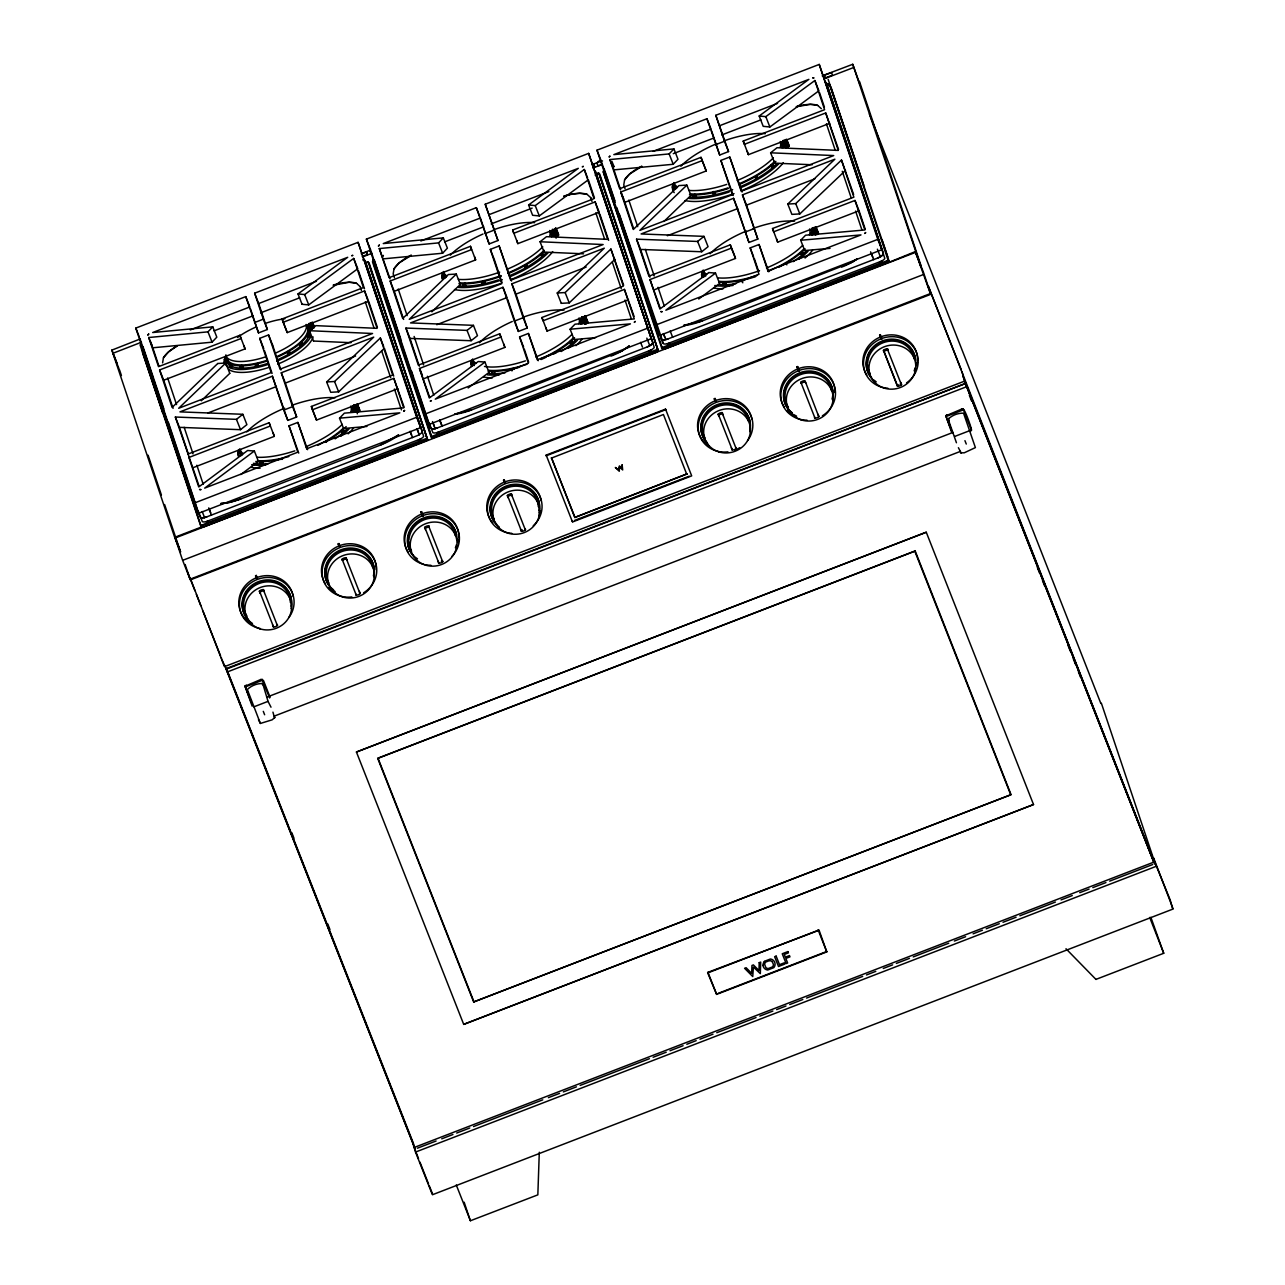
<?xml version="1.0" encoding="UTF-8"?>
<svg xmlns="http://www.w3.org/2000/svg" width="1285" height="1285" viewBox="0 0 1285 1285"><rect width="100%" height="100%" fill="white"/><g stroke="black" fill="none" stroke-linecap="round" stroke-linejoin="round"><path stroke-width="1.5" d="M377.421 327.418L368.634 301.204L287.262 332.59L283.182 322.294L282.074 318.969L363.414 287.599L353.712 258.397L304.673 294.538L298.008 293.944L302.055 304.24M512.667 229.999L593.991 198.645L584.289 169.443L587.647 178.053M743.26 141.029L824.585 109.691L814.867 80.473L818.898 90.801L769.908 126.958M539.298 1152.259L537.837 1194.857L470.438 1220.75L456.271 1184.995M201.263 527.637L140.033 344.782M221.598 658.498L221.277 657.631M232.296 365.534C232.2 370.16 226.385 363.157 231.589 363.735M232.537 366.305L231.573 363.671M240.889 367.895L241.243 368.699L242.993 367.092M238.689 455.051L238.946 455.854L241.066 455.067C241.869 450.842 235.476 452.625 238.914 455.806M240.407 453.203L237.95 453.236M243.331 367.863C243.893 363.848 237.789 365.406 241.13 368.65M257.353 364.185C251.25 362.434 261.176 367.96 257.129 363.43M260.582 463.757L262.959 463.724L262.782 462.905M262.349 461.925L262.028 461.042L263.023 463.676M263.104 681.403L262.381 679.508L260.743 679.524L245.001 686.222L252.181 706.22M271.007 707.2L268.019 701.369L262.734 683.588C257.321 683.218 251.153 685.692 247.33 689.531L260.389 723.439L272.115 719.841L275.054 717.287M282.491 459.307L280.114 459.291M289.51 351.865C288.418 348.813 290.924 355.656 289.912 352.813M300.224 345.006L300.562 345.81L302.393 344.171M309.38 334.646C310.954 333.136 307.886 340.991 306.89 334.63M310.568 327.418C309.428 324.43 313.331 331.867 309.026 329.956M326.454 442.345L326.117 441.542L324.029 442.442M343.593 430.587L343.191 429.704L341.119 430.603M355.351 408.935C354.13 405.964 358.13 413.127 353.921 411.521M366.562 251.86L367.43 254.591L366.514 251.86M369.984 250.687L370.835 253.193M143.02 348.428L141.928 349.359L200.669 524.89L201.841 527.268L202.966 527.171L427.632 440.161L368.169 262.076L366.771 262.092M444.899 277.544L442.731 278.443L442.425 277.576M444.192 275.793C443.213 272.918 439.518 279.038 444.241 275.857M429.27 1185.766L432.82 1194.6L1172.723 909.154L1170.185 899.918L1153.014 857.834M465.62 285.125L465.796 285.945L464.913 283.326M473.233 362.531C468.929 360.619 472.864 368.056 471.691 365.068M473.506 363.35L473.217 362.482M484.461 281.64C483.417 278.861 479.947 284.772 484.381 281.656C487.288 284.178 480.815 285.656 482.084 281.624M494.42 371.574C494.066 369.261 490.131 372.505 492.926 374.176C496.893 374.947 494.404 369.47 492.316 372.361M513.775 369.197L513.502 368.377M526.577 265.481C525.613 263.73 529.195 268.163 524.89 267.248L525.083 268.067L527.252 267.232M543.603 255.892C539.298 248.808 543.298 261.658 542.623 253.29M554.172 233.436L553.867 232.569M572.853 343.336L571.873 340.766L572.885 343.384L570.701 344.235L569.705 341.617L571.793 340.782M571.986 520.875L572.901 521.838L691.683 475.884L665.534 409.128L546.173 455.099L572.451 521.887M575.005 517.502L551.442 457.685L574.797 517.518L686.993 473.972M594.746 166.713L593.911 164.255M603.998 173.748L605.09 172.816M374.047 264.598L432.146 438.233L657.31 351.897L658.097 350.259L598.762 173.122L597.364 173.138M686.784 474.374L663.429 414.525L551.345 458.135M665.887 410.092L665.421 409.096M675.428 188.702L673.324 189.489L673.003 188.606M695.715 195.111C694.542 192.348 691.346 198.356 695.715 195.111C698.59 197.858 691.86 199.143 693.338 195.095M702.317 276.163C703.072 278.524 705.915 274.974 703.811 273.56M704.051 274.315L701.883 275.231M715.038 192.686C709.914 187.771 719.022 200.54 712.661 192.67M725.045 282.684C716.805 282.106 731.968 283.005 723.23 284.387M707.601 972.616L716.628 994.381L826.785 951.896L819.091 930.228L707.955 972.327L716.644 994.381M742.152 281.094C748.095 279.166 738.891 279.07 742.826 282.78M771.803 166.954C776.076 163.805 772.863 169.813 771.691 166.905M773.458 165.123C771.98 162.36 769.201 168.399 773.506 165.187M784.75 144.482C783.593 141.495 787.512 148.931 783.207 147.02M802.772 252.679C793.632 254.944 810.61 254.205 801.085 254.446M825.532 77.839L832.423 75.172L831.572 72.603M826.785 951.896L818.111 929.842M604.175 170.503L603.083 171.451L662.723 349.279L664.12 349.263L888.786 262.236L829.339 84.167L827.942 84.184M920.799 266.573L852.742 64.282L822.207 75.847M473.587 1001.995L1011.07 794.708L915.065 550.671M930.26 293.349L915.755 252.711L914.615 252.727L176.174 537.612L175.274 538.383L182.454 559.858L189.682 578.25L191.079 578.812L929.521 293.912L930.42 293.141L923.24 271.681L915.546 252.647M1154.572 863.809L928.22 285.945M961.533 409.128L963.22 409.128C965.613 410.349 972.793 432.081 971.187 429.431L963.22 409.128L961.565 409.144L945.824 415.826L951.559 432.146M1153.818 862.139L964.569 381.308L1153.818 862.139L414.541 1147.344L226.048 668.328M960.489 452.85L964.264 452.802L975.395 447.598L963.557 413.208C958.16 412.838 951.992 415.312 948.153 419.135L956.442 442.763M1173.093 908.864L1153.593 857.834M245.049 348.845L239.893 335.273L158.521 366.659L148.723 337.473L152.803 347.785L212.041 342.179L216.812 337.168L212.78 326.856L152.69 332.526L245.756 296.626L249.82 306.954L190.26 329.94M383.701 346.564L380.328 338.003L334.582 381.5L326.647 381.966L373.726 337.12L281.27 372.779L292.594 406.654L283.776 410.076L272.404 376.216L179.948 411.875L242.817 414.284L236.488 419.344L175.338 417.031L199.111 486.228M313.508 341.007L309.46 330.743L315.869 325.651L377.099 328.334L364.555 290.876L367.928 299.469M311.356 406.478L316.512 420.083L312.448 409.786L393.852 378.352L404.084 407.136M561.272 303.308L557.224 293.028L604.303 248.166L511.848 283.824L523.172 317.7L514.353 321.121L502.965 287.246L507.013 297.574L436.772 324.687M595.132 201.954L599.212 212.25L517.855 243.636L512.651 230.031L513.743 233.292L595.132 201.906L607.693 239.363L546.494 236.681L540.053 241.741L544.085 252.053M623.659 285.286L610.905 249.049L623.321 286.089L541.949 317.491L543.025 320.784L624.414 289.398L634.051 316.335M711.617 130.893L719.696 155.003L706.927 118.702L710.99 129.03L653.278 151.293M812.152 164.769L774.71 163.131L770.631 152.819L777.023 147.727L838.27 150.409L825.725 112.951L744.352 144.338L743.228 141.061L748.384 154.65L747.292 151.389M772.51 228.553L773.602 231.83L854.991 200.444L859.039 210.756M422.444 375.445L420.388 370.321M162.601 362.852L163.42 357.889L168.528 351.897L177.137 345.938A31.001 11.356 -21.5 0 0 163.436 357.856M411.28 255.362L399.105 262.927L394.013 268.854L393.178 273.898L394.447 277.688M641.858 166.407L629.682 173.973L624.59 179.9L623.771 184.928L625.04 188.734M382.528 256.341L383.396 255.426L382.528 256.277M613.973 166.472L613.106 167.371L613.973 166.472L611.885 161.332M312.4 322.246L308.705 323.675M552.438 229.26L554.381 229.678L555.634 228.023M581.703 316.752L582.699 317.427L585.285 315.757M786.581 139.31L782.886 140.74M815.863 226.802L812.152 228.232M799.768 213.936L791.881 214.37L787.801 204.074L795.704 203.608L841.482 160.031L853.626 194.469M380.328 338.003L392.728 375.075L311.372 406.445L312.448 409.754M610.905 249.049L565.159 292.546L557.24 292.996M841.482 160.079L853.883 197.167L772.526 228.521L777.666 242.142L859.055 210.772L865.255 229.228M609.861 156.208L609.042 157.043L609.877 156.144M353.712 258.446L357.776 268.726L308.737 304.866L304.657 294.586M584.289 169.492L535.251 205.584L528.601 204.99L532.633 215.286L539.282 215.928L588.353 179.772L594.457 197.986M814.835 80.537L765.828 116.63L759.178 116.019L763.21 126.332L769.86 126.974L765.828 116.662M373.598 259.458L372.457 261.755L431.182 437.286L432.419 438.313M603.388 172.142L661.759 348.315L662.996 349.359M889.027 260.646L663.735 348.299L662.434 348.588L661.823 346.966M245.756 296.626L258.526 332.895L267.36 329.522L258.703 303.533M272.388 376.216L287.808 420.404L283.744 410.108M624.414 289.398L634.308 318.921L574.989 324.189L570.106 329.201L574.154 339.529L595.581 337.65M825.709 112.951L838.575 149.51M854.991 200.444L864.885 229.967L805.566 235.219L800.7 240.247L804.731 250.559L830.046 248.358M528.601 204.957L578.298 168.335L485.216 204.235L497.954 240.52L489.135 243.957L476.349 207.656L383.267 243.572L443.309 237.87L447.405 248.166L442.65 253.209L438.587 242.913L443.325 237.886M759.178 116.003L808.875 79.365L715.809 115.281L724.483 141.254M430.363 401.048L431.407 400.647L430.379 401.065M661.952 311.725L660.747 311.58L661.984 311.693M140.386 338.903L111.843 350.13L174.599 537.066L180.591 551.988L164.592 504.523M372.698 260.148L431.246 435.936L431.856 437.542L433.157 437.253L658.097 350.259L599.726 174.069L598.489 173.041M246.27 685.114L245.001 686.222L251.523 702.847M427.632 440.161L369.711 266.268M546.093 455.195L546.446 456.175M658.209 351.207L599.661 175.435M921.216 266.252L859.456 81.373M222.128 660.088L225.004 666.465L964.489 381.163L962.063 371.831M413.127 1143.297L415.408 1151.842L432.37 1194.632M947.109 414.718L945.824 415.826L951.623 430.62M1154.846 863.6L962.947 376.232M1095.896 979.411L1163.728 953.277L1150.878 917.329M173.057 408.373L163.709 380.231L245.033 348.894M192.975 467.724L274.299 436.37L273.239 433.077M292.611 406.702L296.658 416.966L285.382 383.075L355.608 356.009M403.635 319.419L394.286 291.277L475.611 259.923M485.248 204.267L497.97 240.536M471.129 340.718L477.474 335.674L473.442 325.346L467.065 330.39L405.915 328.06L418.332 365.165L499.704 333.779L500.845 337.055L419.456 368.474L429.688 397.274M514.337 321.154L518.369 331.434L527.219 328.044L515.96 294.12L586.185 267.055M633.585 228.585L624.863 202.323L706.188 170.969M715.649 144.659L724.451 141.27L728.547 151.566L715.825 115.313M732.338 194.71L639.85 230.368L686.865 185.12L690.945 195.4L663.863 221.502M660.265 308.304L650.017 279.52L659.896 309.043L708.774 272.565M733.574 198.34L748.962 242.463L757.797 239.09L746.537 205.15L814.915 178.808M489.007 372.377L484.959 362.097L435.262 399.153L528.36 363.269L519.59 336.879L528.408 333.457L537.259 359.8L630.405 323.868L570.122 329.217M148.755 337.521L207.961 331.851L212.748 326.84M701.016 157.332L619.675 188.734L609.877 159.565L669.132 153.927L673.902 148.915L613.845 154.618L706.927 118.75M609.909 159.613L613.973 169.877L673.195 164.271L677.982 159.26L673.934 148.931M366.948 426.443L343.609 428.515L339.529 418.203L344.364 413.16L403.715 407.891L393.852 378.352M864.837 233.42L865.737 232.505L864.917 233.42M764.334 961.341L770.357 959.012A5.558 5.172 -18.5 0 1 773.554 960.538L774.02 961.068A6.12 5.702 -18.5 0 1 774.935 962.995L775.08 964.376A5.59 5.204 -18.5 0 1 773.779 967.669L767.707 970.014A5.67 5.285 -18.5 0 1 764.045 967.926L763.659 967.348A6.007 5.59 -18.5 0 1 763.017 965.324M217.727 363.51L172.126 407.409L159.597 369.951L240.954 338.549L239.893 335.24M229.774 373.325L225.726 363.045L178.695 408.277L271.183 372.602L259.731 338.34L268.565 334.919L272.645 345.215M201.279 400.791L229.774 373.373M431.856 311.821L460.351 284.403L456.303 274.09L409.272 319.322L501.76 283.632L490.308 249.386L499.142 245.965L511.51 281.029M338.646 391.829L384.392 348.283L393.708 376.103M614.969 259.313L569.223 302.875L565.159 292.594M787.801 204.026L834.881 159.195L742.441 194.87L757.813 239.058M970.303 431.375L971.54 430.25L970.817 428.339M707.955 972.327L707.778 973.387M357.053 404.213L353.841 405.45M587.197 323.418L587.92 322.471L586.795 322.23M817.774 234.464L818.143 233.26M175.37 417.079L179.434 427.343L240.504 429.688L246.897 424.628L242.865 414.316M697.643 241.435L703.987 236.376L708.067 246.672L701.722 251.764L640.572 249.435L636.541 239.155L648.909 276.211L730.282 244.825L734.377 255.121L735.486 258.43L654.113 289.848M152.803 347.801L158.89 366.032M474.534 256.614L475.627 259.907L470.471 246.302L389.098 277.688L379.3 248.519L390.078 278.893M613.957 169.893L620.655 189.939M224.184 359.752C234.448 358.081 218.932 366.707 226.369 358.917M254.928 364.217L255.908 366.851L258.076 366.016M306.906 334.678L308.978 333.779M299.517 343.256L301.67 342.356L302.65 344.99M552.47 235.203L554.847 235.187L552.759 236.022M341.103 430.539L342.099 433.173L343.994 431.519M674.513 186.036C671.605 190.437 673.581 182.518 675.476 188.59M715.697 194.549L715.472 193.617M860.308 85.42L852.742 64.282M757.829 178.278C755.243 170.536 754.199 183.129 757.54 177.378M584.113 322.696C575.712 325.025 585.028 316.19 583.84 321.876M811.542 231.942C813.967 228.601 816.569 235.3 812.602 234.561L811.542 232.007M783.962 264.035L786.115 263.136L786.822 264.871M800.298 252.647L800.571 253.53M240.793 474.534L258.413 461.379L254.382 451.051M468.174 387.958L489.007 372.425M768.767 271.761L759.033 244.519L750.199 247.893L758.985 274.267L665.839 310.199L715.504 273.127L719.584 283.407L698.751 299.003M298.008 293.928L347.705 257.289L254.639 293.189L263.313 319.162L254.494 322.583M398.43 434.924L380.553 445.06L240.777 498.982L229.453 502.435L220.988 503.383M621.828 350.933L629.008 345.97M852.421 261.979L856.71 258.992M179.418 427.359L188.108 453.332M419.296 366.225L409.995 338.405L471.097 340.734L467.049 330.438M640.572 249.435L649.889 277.271M143.406 349.392L142.233 350.05L142.121 349.118M159.629 369.968L163.709 380.231M394.254 291.293L390.19 280.997L471.531 249.595L470.471 246.286M281.303 372.811L285.382 383.075M686.849 185.104L678.93 185.586L633.28 229.501L620.751 192.027L702.124 160.641L701.048 157.332L706.22 170.953L702.156 160.657M624.831 202.339L620.767 192.027M188.895 457.476L270.236 426.042L269.159 422.733M511.88 283.856L515.96 294.12M742.457 194.902L746.537 205.15M650.098 279.536L731.39 248.133L730.314 244.825M119.055 368.907L113 353.263L141.495 342.212M366.611 251.956L361.374 253.836M230.368 367.141L229.662 365.325L231.83 364.49M240.456 366.964L242.624 366.048M307.179 335.497L309.332 334.582M300.497 345.826C297.397 343.127 303.164 344.251 301.686 342.356M290.185 353.632C288.001 356.748 285.543 351.142 289.462 351.801M831.507 72.603L824.568 75.156L825.452 77.839M552.63 235.974L551.956 234.207L554.124 233.372M465.861 285.896C463.58 289.077 461.283 283.23 465.186 284.146M543.25 255.137L541.226 255.924M525.035 268.019L524.36 266.252L526.529 265.417M782.549 145.334L784.701 144.418M694.253 197.778L693.948 196.894L696.149 196.059M754.938 177.282L757.154 176.527L756.865 175.643M757.491 177.507L755.644 179.097M260.148 462.777L262.301 461.861M341.376 431.358L343.545 430.507M174.792 537.291L200.958 527.203M201.102 525.388L426.893 438.281M581.238 321.78L583.438 320.929L583.149 320.061M569.978 342.42L572.146 341.585M701.883 275.151L703.698 273.512M182.823 560.276L922.935 274.733M431.68 436.434L657.47 349.327M811.815 232.746L814.015 231.975L813.726 231.107M814.433 232.922L814.706 233.709M224.409 666.513L190.839 579.712L930.886 294.281M800.555 253.45L802.723 252.615M662.257 347.48L888.047 260.357M889.348 262.172L915.434 251.555M546.382 455.709L665.63 409.706M226.513 669.051L965.292 383.669M245.515 686.8L262.365 680.311M253.852 706.846L268.019 701.369M686.865 473.924L574.941 517.341M946.338 416.42L963.188 409.915M954.691 436.45L968.858 430.989M473.699 1002.027L377.678 758.279L915.065 550.96M1100.86 703.489L869.399 113.979M707.714 972.938L818.69 930.115M415.585 1152.051L1156.307 866.283M409.995 338.405L405.948 328.125M206.146 521.678L420.725 438.908M621.924 351.014L471.354 410.027L454.954 413.995M436.739 432.724L651.302 349.938M683.845 325.25L701.931 321.073L852.501 262.06M667.317 343.77L881.879 260.983M135.841 328.077L358.065 242.335M424.933 414.091L366.386 239.138L588.642 153.381L651.286 338.662L429.045 424.419L424.95 414.123M819.268 64.427L877.8 239.363L655.543 325.121L596.979 150.184L819.22 64.427L881.879 249.708L659.623 335.465L655.527 325.169M812.827 77.839L814.031 77.951L812.875 77.871M361.406 253.627L370.771 250.013M591.807 164.737L601.171 161.123M602.488 160.962C595.405 158.971 595.887 169.074 601.653 164.223M362.274 256.518L367.43 254.446M362.515 256.936L371.879 253.322M592.915 168.046L602.279 164.432M825.179 78.433L853.722 67.495M316.415 281.27L258.719 303.533L254.655 293.237M420.837 240.97L480.413 218L489.103 243.957M489.296 214.563L548.856 191.594M719.873 125.609L777.57 103.346M213.985 330.871L253.129 315.773M260.582 312.881L299.71 297.783M444.562 241.901L483.706 226.802M491.159 223.927L532.167 208.106M673.276 153.67L714.283 137.848M721.736 134.973L760.881 119.874M485.071 233.629L493.874 230.224M283.198 322.262L364.555 290.908M719.728 155.003L728.515 151.598M720.917 160.4L729.719 157.011M748.432 154.666L829.789 123.28M310.167 326.551C306.858 326.47 308.191 329.94 310.52 327.354M784.348 143.615L782.533 145.253M227.011 360.78L225.18 362.386M308.882 329.185L311.259 329.153M442.538 277.624L444.562 276.837M783.063 146.249L785.44 146.217M232.2 365.534L230.095 366.337M307.693 336.413L310.07 336.381M289.109 350.998L287.037 351.897M464.785 283.278L462.712 284.178L463.676 286.732M526.175 264.614L524.36 266.252M502.965 287.294L410.525 322.921L473.41 325.33M208.042 412.935L276.436 386.528M667.365 235.733L737.622 208.62L733.542 198.292L641.103 233.966L703.987 236.36M744.931 232.151L753.733 228.762M187.819 454.135L269.127 422.733M287.84 420.404L296.642 417.015M289.029 425.801L297.831 422.412M316.544 420.083L397.9 388.696M423.52 378.802L504.876 347.416L503.816 344.107M541.933 317.524L547.089 331.096L628.461 299.726M354.949 408.068C351.624 407.971 352.973 411.441 355.302 408.871M473.458 363.286L471.306 364.201L471.017 363.334M353.648 410.702L356.025 410.67M261.947 461.058L260.132 462.696M513.39 368.329L511.301 369.164L511.976 370.915M306.746 448.77L399.828 412.838L339.545 418.171M555.73 352.925C551.377 356.106 554.735 350.098 555.811 352.861M424.966 414.091L647.19 328.35M194.372 503.077L198.42 513.358L420.693 427.648L358.113 242.351L416.645 417.288L194.388 503.045L135.808 328.093L139.198 336.67M200.701 517.598A6.65 2.442 -21.5 0 0 206.917 516.811L416.806 435.84A6.682 2.458 -21.5 0 0 422.203 431.085L365.213 260.791A6.682 2.458 -21.5 0 0 362.836 259.843A6.65 2.442 -21.5 0 1 364.474 260.084M431.278 428.644A6.65 2.442 -21.5 0 0 437.494 427.857L647.383 346.886A6.65 2.442 -21.5 0 0 652.635 343.24M256.277 575.439L255.619 575.953L256.277 575.439L257.466 578.475M338.935 543.539L338.276 544.069L338.935 543.539L340.123 546.591M421.592 511.655L420.934 512.169L421.592 511.655L423.327 516.104M504.25 479.771L503.591 480.285L504.25 479.771L505.439 482.807M715.022 398.446L714.364 398.96L715.022 398.446L716.211 401.482M797.68 366.562L797.021 367.076L797.68 366.562L799.431 371.012M880.337 334.662L879.679 335.192L880.337 334.662L882.088 339.111M574.524 520.441L689.242 476.189M266.878 697.129L953.052 432.402M274.219 716.13L960.377 451.404M356.427 752.03L926.244 532.183L1033.542 804.571L463.724 1024.418L356.427 752.03L926.276 532.263M463.692 1024.338L1033.509 804.506M718.379 993.273L826.657 951.51M417.384 1148.212L436.097 1141M441.719 1138.831L452.93 1134.494M456.673 1133.049L469.78 1128.005M473.522 1126.56L542.752 1099.848M548.358 1097.679L559.585 1093.358M563.328 1091.913L576.419 1086.853M580.161 1085.407L649.391 1058.711M653.133 1057.266L666.24 1052.206M669.983 1050.761L683.074 1045.717M686.816 1044.271L696.181 1040.657M699.923 1039.212L713.014 1034.168M716.757 1032.722L756.046 1017.559M759.788 1016.114L772.879 1011.054M776.622 1009.624L785.986 1006.01M789.729 1004.565L802.82 999.505M806.562 998.076L862.701 976.407M866.443 974.962L875.792 971.364M883.277 968.472L892.625 964.858M896.368 963.413L909.475 958.369M913.217 956.923L948.764 943.206M954.369 941.038L965.597 936.717M973.082 933.826L982.447 930.212M986.189 928.766L999.28 923.722M1003.023 922.277L1016.114 917.217M1019.856 915.771L1055.419 902.054M1061.024 899.902L1072.252 895.565M1079.737 892.673L1089.086 889.075M1092.828 887.63L1105.935 882.57M1109.678 881.124L1152.709 864.532M796.379 106.784L810.257 104.31L817.694 105.386L821.324 108.711M563.922 196.316L569.576 194.597M333.345 285.286L349.102 282.234L356.539 283.31L360.169 286.635M845.546 170.359L799.816 213.92L795.736 203.624M787.143 146.04L789.231 146.008L785.89 147.695M556.068 236.649L558.509 235.412L557.513 234.737M586.297 323.868L584.579 324.141M542.88 254.093L540.712 255.008L540.439 254.189M482.807 283.471L483.096 284.29M255.715 366.016L255.892 366.851M786.308 263.955L786.131 263.136M513.743 369.132L511.575 370.048L511.285 369.18M828.327 85.147L830.303 85.115M597.75 174.101L599.051 173.812M737.606 208.62L748.962 242.496M569.512 194.549L579.68 193.264L587.116 194.356L590.747 197.681M379.332 248.567L438.538 242.897M383.38 258.847L442.618 253.225M800.7 240.263L860.982 234.914L767.852 270.846L759.033 244.503M456.271 274.058L448.353 274.54L402.703 318.455L390.174 280.997M217.775 363.494L225.694 363.012M561.304 303.324L569.191 302.891M338.614 391.845L330.727 392.294L326.647 381.982M356.475 412.148L359.093 411.425L359.463 410.22M260.694 679.508L263.521 680.632L270.043 697.193M636.541 239.171L697.594 241.451M770.631 152.803L833.708 155.565L741.22 191.256L729.751 157.011L742.104 192.075M540.053 241.757L603.131 244.536L510.643 280.21L499.174 245.965M544.133 252.085L583.551 253.82M309.476 330.711L372.554 333.49L280.066 369.164L268.597 334.919M313.54 341.039L350.998 342.693M769.876 960.457L765.635 962.08A4.112 3.823 -18.5 0 0 764.655 964.489L765.828 967.477A4.128 3.839 -18.5 0 0 768.205 968.585L772.43 966.946A4.128 3.839 -18.5 0 0 773.441 964.537L772.253 961.549M708.822 272.548L715.504 273.111M484.927 362.065L478.245 361.519L429.318 398.013L419.488 368.506M302.087 304.272L308.705 304.882M260.389 723.439L258.462 719.68M470.342 1220.718L464.158 1202.214M188.911 457.46L198.741 486.967L247.619 450.489L254.35 451.019L204.684 488.123L297.815 452.191L289.013 425.833L298.746 453.107M367.895 261.995L369.148 263.039L427.52 439.213L200.605 526.24M1095.976 979.427L1065.988 948.748M366.096 264.26L423.681 436.338A6.65 2.442 -21.5 0 1 418.428 439.952M619.306 214.033L663.51 343.802A6.65 2.442 -21.5 0 0 669.71 343.015M889.268 261.658L828.134 79.317M1101.373 703.216L1155.279 863.922M551.956 234.207L553.851 232.569L554.847 235.203M190.325 579.985L185.136 564.517M829.066 84.087L829.805 85.966M962.899 409.032L963.573 409.931M896.593 384.119L883.566 350.323A4.867 4.465 -23.4 0 1 887.357 348.861L887.967 349.665M961.228 453.059L958.385 447.694M887.357 348.861A3.421 0.835 -68.3 0 1 887.726 349.97L901.428 384.745A4.867 4.465 -23.4 0 1 897.637 386.223L883.935 351.431A3.421 0.932 25.8 0 1 883.566 350.323M805.309 381.565L818.77 416.645A4.867 4.465 -23.4 0 1 814.979 418.107L801.278 383.315A3.421 0.932 25.8 0 1 800.908 382.207A4.867 4.465 -23.4 0 1 804.699 380.745A3.421 0.835 -68.3 0 1 805.069 381.854L805.743 382.85M722.041 412.63L736.112 448.529A4.867 4.465 -23.4 0 1 732.322 449.991L718.251 414.107A4.867 4.465 -23.4 0 1 722.041 412.63A3.421 0.835 -68.3 0 1 722.411 413.738L723.086 414.734M511.269 493.954L525.34 529.854A4.867 4.465 -23.4 0 1 521.549 531.315L507.463 495.416A4.867 4.465 -23.4 0 1 511.269 493.954A3.421 0.835 -68.3 0 1 511.639 495.062L512.297 496.058M442.779 561.159A3.421 0.932 25.8 0 1 442.683 561.738A4.867 4.465 -23.4 0 1 438.892 563.199L424.805 527.316A4.867 4.465 -23.4 0 1 428.612 525.838L429.222 526.657M345.954 557.738L360.025 593.622A4.867 4.465 -23.4 0 1 356.234 595.1L342.533 560.308A3.421 0.932 25.8 0 1 342.147 559.2A4.867 4.465 -23.4 0 1 345.954 557.738A3.421 0.835 -68.3 0 1 346.324 558.846L346.982 559.842M273.576 626.984L259.49 591.084A4.867 4.465 -23.4 0 1 263.296 589.622L277.367 625.522A4.867 4.465 -23.4 0 1 273.576 626.984A3.421 0.835 -68.3 0 1 273.175 626.598M262.06 679.412L269.625 697.98M261.995 683.379L263.537 685.451M773.184 164.319L774.164 166.954M771.996 167.789L771.032 165.219M802.466 251.812L803.446 254.446M673.324 189.489L672.344 186.919M723.551 285.27L722.572 282.7M343.272 429.704L344.268 432.338M260.855 464.511L259.875 461.958M413.561 1143.698L226.433 668.473M713.271 194.469L713.577 195.336M731.277 447.887L731.952 448.883A3.421 0.835 -68.3 0 0 732.322 449.991M372.811 261.096L373.437 262.028M520.505 529.211L521.164 530.207A3.421 0.835 -68.3 0 0 521.549 531.315M428.612 525.838A3.421 0.835 -68.3 0 1 428.981 526.946L442.683 561.738M437.848 561.095L438.506 562.091A3.421 0.835 -68.3 0 0 438.892 563.199M263.296 589.622A3.421 0.835 -68.3 0 1 263.666 590.731L264.341 591.726M272.532 624.879L273.207 625.875M966.272 444.048L964.939 440.659M264.63 714.749L263.28 711.344M928.38 286.314L961.341 369.984M1037.348 567.504L1039.549 573.078M1042.472 580.531L1044.673 586.121M1068.14 645.696L1070.341 651.27M1073.28 658.723L1075.481 664.313M1078.404 671.75L1080.605 677.34M969.372 395.394L971.572 400.968M1149.706 917.458L1163.728 953.277M877.816 239.412L881.863 249.675M946.9 418.492L951.253 429.527M877.398 249.194L880.482 257.032M871.567 253.98L872.804 257.112M870.571 251.828L873.655 259.666M879.599 334.951L881.269 339.176M786.789 139.519L789.247 145.719M786.645 139.985L789.102 146.201M786.018 140.531L788.476 146.747M785.071 140.997L787.528 147.213M784.059 141.286L786.5 147.502M782.999 140.563L785.087 145.96M782.87 141.029L784.091 144.129M816.071 227.011L818.513 233.211M815.686 226.738L818.368 233.693M815.3 228.023L817.742 234.223M814.353 228.489L816.794 234.705M813.341 228.778L815.782 234.994M812.281 228.055L814.979 234.994M812.136 228.521L813.373 231.621M750.167 247.925L753.54 256.486M796.941 366.835L798.676 371.301M731.438 248.15L735.486 258.413M669.164 153.959L673.212 164.239M697.643 241.468L701.69 251.748M701.61 274.412L702.558 276.918M714.283 398.736L715.472 401.771M621.024 192.156L623.723 199.014M670.16 330.952L672.633 337.216M596.979 150.2L601.027 160.464M663.719 334.164L664.939 337.296M663.333 333.586L665.18 338.292M651.286 338.646L588.675 153.381M646.821 338.148L649.278 344.412M640.605 342.356L642.452 347.062M556.212 228.473L558.654 234.689M555.827 228.2L558.525 235.155M555.441 229.485L557.883 235.701M554.494 229.967L556.935 236.183M553.482 230.24L555.923 236.456M552.678 230.256L555.12 236.472M552.293 229.983L553.514 233.099M585.494 315.965L587.936 322.182M585.109 315.692L587.791 322.647M584.723 316.977L587.165 323.194M583.775 317.459L586.217 323.659M582.764 317.732L585.205 323.949M581.703 317.01L584.402 323.949M581.559 317.475L582.78 320.591M535.235 205.632L539.282 215.896M523.188 317.732L527.236 328.012M528.456 333.474L538.19 360.732M479.707 216.265L476.349 207.72M490.324 249.402L494.372 259.666M519.59 336.895L523.637 347.159M499.753 333.795L504.909 347.384M491.978 371.67L492.942 374.224M441.751 275.889L442.699 278.395M503.511 480.044L504.7 483.096M439.968 420.484L441.815 425.19M439.582 419.906L442.056 426.17M366.402 239.155L370.449 249.435M432.515 421.56L434.362 426.267M432.756 422.54L435.213 428.804M416.661 417.32L420.709 427.6M417.239 429.254L418.476 432.386M416.854 428.676L419.328 434.94M410.397 431.905L411.634 435.037M410.027 431.31L412.485 437.575M420.854 511.944L422.588 516.393M357.391 403.972L359.832 410.172M357.615 405.257L359.447 409.915M357.246 404.438L359.688 410.654M356.62 404.984L359.061 411.184M355.672 405.45L358.113 411.666M354.66 405.739L357.101 411.955M353.6 405.016L355.688 410.397M353.455 405.482L354.692 408.582M312.608 322.455L314.456 327.113M312.833 323.74L314.07 326.856M312.48 322.921L314.311 327.579M311.837 323.467L313.685 328.125M334.566 381.549L338.614 391.829M310.89 323.949L312.737 328.607M309.878 324.222L311.709 328.88M309.075 324.238L310.906 328.896M308.689 323.965L309.91 327.081M282.074 318.985L287.23 332.59M263.329 319.21L267.376 329.474M259.747 338.357L263.778 348.637M338.196 543.828L339.385 546.88M269.175 422.749L274.315 436.338M208.009 331.883L212.057 342.147M236.472 419.392L240.52 429.672M255.538 575.712L256.727 578.764M150.602 341.81L151.951 345.231M208.764 507.88L210.628 512.587M209.005 508.86L211.479 515.124M202.179 511.51L204.636 517.775M272.95 712.131L274.556 717.978M249.708 698.076L245.21 685.917M117.272 363.912L111.907 350.018M291.791 832.664L293.976 838.254M327.723 923.899L329.924 929.473M179.563 549.193L175.435 538.174M224.618 665.373L415.023 1148.742M187.594 572.114L194.918 590.698M196.38 594.425L200.765 605.572M202.966 611.162L220.538 655.784M413.513 1145.786L418.524 1158.508M419.954 1162.138L428.548 1183.951M830.929 87.011L863.777 185.152M882.088 239.877L887.774 256.871M825.612 82.16A6.682 2.458 -21.5 0 1 826.384 82.866L884.835 258.43A6.65 2.442 -21.5 0 1 879.582 262.044M826.367 82.899L883.325 253.129M819.541 92.632L824.424 107.217M826.432 123.858L835.282 150.425M842.269 171.274L851.184 197.842M855.585 211.093L861.962 230.079M776.574 238.881L777.666 242.158M733.237 195.497L720.901 160.448L732.354 194.678M754.231 258.253L758.648 271.424M725.72 284.419L725.431 283.535M628.815 200.107L637.697 226.658M645.327 249.402L654.21 275.97M658.016 287.31L664.361 306.312M660.233 335.513L662.755 343.079M604.111 168.624L614.905 200.797M601.043 160.513L604.287 170.214M604.914 172.094L615.049 202.387M616.784 207.544L644.331 289.88M646.05 295.004L655.736 323.949M656.346 325.764L659.59 335.465M599.854 214.113L608.624 240.343M590.763 197.649L592.016 201.472M595.838 212.812L604.705 239.379M612.319 262.14L621.233 288.691M625.008 300.048L631.385 319.033M516.715 240.343L517.807 243.636M545.996 327.836L547.089 331.128M494.388 259.715L502.017 282.539M507.687 299.469L518.385 331.45M524.28 349.086L528.697 362.258M398.238 289.061L407.12 315.612M414.123 336.461L423.616 364.924M427.439 376.264L433.784 395.282M429.013 422.572L432.933 432.772A6.65 2.442 -21.5 0 0 439.133 431.969M374.16 259.474L401.386 340.83M411.521 371.108L430.507 427.873A6.682 2.458 -21.5 0 0 437.526 427.793M370.996 251.089L373.164 257.546M373.71 259.168L400.342 338.758M400.952 340.573L413.144 377.019M414.862 382.159L425.753 414.718M426.299 416.34L428.997 424.419M358.387 270.557L364.49 288.772M360.185 286.603L361.438 290.426M365.261 301.782L374.128 328.334M381.741 351.094L390.656 377.645M394.431 389.002L401.434 409.899M272.661 345.247L280.933 369.984M307.597 449.686L297.879 422.428L306.681 448.754M250.463 308.802L258.526 332.911M264.437 350.58L272.083 373.405M243.957 345.585L245.049 348.861M167.66 378.015L176.543 404.566M184.173 427.311L193.039 453.894M196.862 465.234L203.191 484.236M198.436 511.526L202.355 521.726A6.65 2.442 -21.5 0 0 208.539 520.939M142.956 346.532L163.87 408.967M168.303 422.219L199.93 516.827A6.682 2.458 -21.5 0 0 206.949 516.747M139.888 338.421L143.133 348.123M143.759 350.018L153.268 378.416M153.895 380.312L155.003 383.621M155.613 385.468L184.285 471.113M184.879 472.928L194.581 501.873M195.175 503.688L198.42 513.374M142.506 352.604L162.713 412.999M119.521 369.855L121.432 375.541M148.08 455.211L161.412 495.046M900.881 382.464L901.058 383.637A3.421 0.932 25.8 0 1 901.428 384.745M818.224 414.348L818.4 415.537A3.421 0.932 25.8 0 1 818.77 416.645M718.251 414.107A3.421 0.932 25.8 0 0 718.62 415.216L718.797 416.388M507.463 495.416A3.421 0.932 25.8 0 0 507.848 496.524L508.025 497.713M424.805 527.316A3.421 0.932 25.8 0 0 425.19 528.424L425.367 529.597M368.474 262.766L368.65 263.891M359.479 591.341L359.655 592.514A3.421 0.932 25.8 0 1 360.025 593.622M259.49 591.084A3.421 0.932 25.8 0 0 259.875 592.192L260.052 593.381M948.651 418.46L948.972 421.014M946.049 415.537L946.178 416.645M800.908 382.207L801.021 383.219M342.147 559.2L342.276 560.196M870.314 374.208A23.548 21.893 -18.5 0 1 867.664 364.603M867.68 363.173A23.548 21.893 -18.5 0 1 889.734 341.184A23.548 21.893 -18.5 0 1 914.149 358.804M788.412 407.313A23.548 21.893 -18.5 0 1 800.362 374.658A23.548 21.893 -18.5 0 1 831.491 390.704M704.999 437.976A23.548 21.893 -18.5 0 1 717.705 406.542A23.548 21.893 -18.5 0 1 748.545 421.175M494.227 519.301A23.548 21.893 -18.5 0 1 509.117 487.127A23.548 21.893 -18.5 0 1 538.319 506.772M411.569 551.185A23.548 21.893 -18.5 0 1 408.919 541.595M408.935 540.15A23.548 21.893 -18.5 0 1 430.989 518.16A23.548 21.893 -18.5 0 1 455.404 535.797M328.912 583.085A23.548 21.893 -18.5 0 1 342.324 551.377A23.548 21.893 -18.5 0 1 372.746 567.681M290.089 599.581A23.548 21.893 -18.5 0 1 290.346 602.44M247.009 616.19A23.548 21.893 -18.5 0 1 258.237 583.824A23.548 21.893 -18.5 0 1 289.8 598.167M763.097 965.469A5.67 5.285 -18.5 0 1 764.398 961.485M769.972 960.698A4.128 3.839 -18.5 0 1 772.365 961.806M897.637 386.223A3.421 0.835 -68.3 0 1 897.267 385.114A4.867 1.944 -20.7 0 0 898.392 384.825M883.935 351.431A4.867 1.944 -20.7 0 1 887.726 349.97M901.058 383.637A4.867 1.944 -20.7 0 1 900.046 384.183M814.979 418.107A3.421 0.835 -68.3 0 1 814.61 416.999M801.278 383.315A4.867 1.944 -20.7 0 1 805.069 381.854M718.62 415.216A4.867 1.944 -20.7 0 1 722.411 413.738M735.743 447.421A3.421 0.932 25.8 0 1 736.112 448.529M507.848 496.524A4.867 1.944 -20.7 0 1 511.639 495.062M522.304 529.918A4.867 1.944 -20.7 0 1 521.164 530.207M524.971 528.745A3.421 0.932 25.8 0 1 525.34 529.854M425.19 528.424A4.867 1.944 -20.7 0 1 428.981 526.946M442.313 560.629A4.867 1.944 -20.7 0 1 441.301 561.176M356.234 595.1A3.421 0.835 -68.3 0 1 355.849 593.991M342.533 560.308A4.867 1.944 -20.7 0 1 346.324 558.846M259.875 592.192A4.867 1.944 -20.7 0 1 263.666 590.731M276.998 624.414A3.421 0.932 25.8 0 1 277.367 625.522M668.104 338.838A6.682 2.458 -21.5 0 1 661.1 338.919M661.871 339.674A6.65 2.442 -21.5 0 0 668.088 338.887L877.96 257.916A6.65 2.442 -21.5 0 0 883.229 254.269M883.357 253.161A6.682 2.458 -21.5 0 1 877.896 257.899M796.411 106.559A31.001 11.356 -21.5 0 1 817.726 105.434M624.59 179.932A31.001 11.356 -21.5 0 1 641.697 166.231M701.963 321.009A31.001 11.356 -21.5 0 1 683.604 325.571M857.111 259.088A31.001 11.356 -21.5 0 1 841.659 267.103M595.019 171.114A6.682 2.458 -21.5 0 1 595.806 171.821L652.78 342.115A6.682 2.458 -21.5 0 1 647.319 346.854M563.906 196.075A31.001 11.356 -21.5 0 1 587.149 194.388M394.013 268.902A31.001 11.356 -21.5 0 1 411.12 255.201M471.386 409.963A31.001 11.356 -21.5 0 1 454.713 414.348M629.264 346.018A31.001 11.356 -21.5 0 1 611.082 356.074M595.083 175.017A6.65 2.442 -21.5 0 1 596.674 175.242L654.258 347.384A6.65 2.442 -21.5 0 1 649.005 350.998M333.329 285.029A31.001 11.356 -21.5 0 1 356.555 283.343M240.809 498.917A31.001 11.356 -21.5 0 1 220.827 503.608M398.687 434.973A31.001 11.356 -21.5 0 1 380.488 445.028M876.241 381.854A24.865 23.13 -18.5 0 1 873.752 379.991M871.567 377.838A24.865 23.13 -18.5 0 1 880.835 341.553A24.865 23.13 -18.5 0 1 915.225 357.873M875.262 381.854A24.865 23.13 -18.5 0 1 881.124 342.436A24.865 23.13 -18.5 0 1 915.787 363.302M915.113 367.847A24.865 23.13 -18.5 0 1 914.149 370.803M792.299 412.854A24.865 23.13 -18.5 0 1 787.014 383.155A24.865 23.13 -18.5 0 1 817.581 372.409A24.865 23.13 -18.5 0 1 832.15 398.848M792.604 413.738A24.865 23.13 -18.5 0 1 787.32 384.038A24.865 23.13 -18.5 0 1 817.87 373.309A24.865 23.13 -18.5 0 1 832.455 399.747M796.604 416.147A24.865 23.13 -18.5 0 1 793.873 414.621M704.405 439.197A24.865 23.13 -18.5 0 1 720.917 403.522A24.865 23.13 -18.5 0 1 749.83 429.238M707.312 442.731A24.865 23.13 -18.5 0 1 705.288 440.434M707.601 443.63A24.865 23.13 -18.5 0 1 719.632 404.807A24.865 23.13 -18.5 0 1 749.798 431.632M496.54 524.055A24.865 23.13 -18.5 0 1 507.784 485.473A24.865 23.13 -18.5 0 1 539.058 510.563M499.174 526.946A24.865 23.13 -18.5 0 1 493.89 497.247A24.865 23.13 -18.5 0 1 524.441 486.517A24.865 23.13 -18.5 0 1 539.025 512.956M417.48 558.83A24.865 23.13 -18.5 0 1 415.007 556.983M413.882 555.939A24.865 23.13 -18.5 0 1 410.959 552.405M410.172 551.12A24.865 23.13 -18.5 0 1 424.339 517.63A24.865 23.13 -18.5 0 1 456.464 534.849M414.172 556.823A24.865 23.13 -18.5 0 1 423.873 518.787A24.865 23.13 -18.5 0 1 457.042 540.294M456.368 544.84A24.865 23.13 -18.5 0 1 455.388 547.796M333.554 589.847A24.865 23.13 -18.5 0 1 328.269 560.132A24.865 23.13 -18.5 0 1 358.82 549.402A24.865 23.13 -18.5 0 1 373.405 575.841M335.128 591.614A24.865 23.13 -18.5 0 1 328.028 561.93A24.865 23.13 -18.5 0 1 358.627 550.125A24.865 23.13 -18.5 0 1 373.71 576.724M248.567 619.723A24.865 23.13 -18.5 0 1 259.811 581.141A24.865 23.13 -18.5 0 1 291.085 606.231M252.47 623.498A24.865 23.13 -18.5 0 1 245.371 593.815A24.865 23.13 -18.5 0 1 275.97 582.009A24.865 23.13 -18.5 0 1 291.052 608.624M866.861 375.043A27.531 25.604 -18.5 0 1 883.389 335.979A27.531 25.604 -18.5 0 1 917.538 360.635M917.394 362.322A27.531 25.604 -18.5 0 1 916.783 365.679M887.887 388.247A27.531 25.604 -18.5 0 1 865.544 353.696A27.531 25.604 -18.5 0 1 907.917 341.649A27.531 25.604 -18.5 0 1 906.535 382.946M784.203 406.927A27.531 25.604 -18.5 0 1 800.732 367.879A27.531 25.604 -18.5 0 1 834.881 392.535M791.432 414.043A27.531 25.604 -18.5 0 1 787.432 410.831M807.012 420.179A27.531 25.604 -18.5 0 1 782.677 386.11A27.531 25.604 -18.5 0 1 825.709 373.887A27.531 25.604 -18.5 0 1 822.384 415.81M708.774 445.927A27.531 25.604 -18.5 0 1 706.027 443.871M704.774 442.731A27.531 25.604 -18.5 0 1 713.047 401.707A27.531 25.604 -18.5 0 1 751.918 419.392M719.054 451.581A27.531 25.604 -18.5 0 1 700.02 418.01A27.531 25.604 -18.5 0 1 738.634 403.105A27.531 25.604 -18.5 0 1 747.581 440.578M739.726 447.71A27.531 25.604 -18.5 0 1 734.891 450.103M727.936 451.854A27.531 25.604 -18.5 0 1 720.805 451.854M540.696 510.771A27.531 25.604 -18.5 0 1 538.929 515.622M492.83 522.818A27.531 25.604 -18.5 0 1 490.774 520.136M489.89 518.706A27.531 25.604 -18.5 0 1 505.583 481.634A27.531 25.604 -18.5 0 1 541.146 500.7M511.799 533.339A27.531 25.604 -18.5 0 1 489.023 499.865A27.531 25.604 -18.5 0 1 529.886 485.505A27.531 25.604 -18.5 0 1 533.227 525.806M408.116 552.02A27.531 25.604 -18.5 0 1 424.644 512.972A27.531 25.604 -18.5 0 1 458.793 537.628M458.649 539.314A27.531 25.604 -18.5 0 1 458.038 542.655M423.889 564.404A27.531 25.604 -18.5 0 1 407.538 529.115A27.531 25.604 -18.5 0 1 447.726 517.694A27.531 25.604 -18.5 0 1 451.854 556.469M430.925 565.288A27.531 25.604 -18.5 0 1 425.608 564.79M325.458 583.92A27.531 25.604 -18.5 0 1 341.987 544.856A27.531 25.604 -18.5 0 1 376.136 569.512M332.67 591.02A27.531 25.604 -18.5 0 1 328.687 587.823M342.95 596.69A27.531 25.604 -18.5 0 1 325.426 559.987A27.531 25.604 -18.5 0 1 368.297 551.94A27.531 25.604 -18.5 0 1 363.639 592.803M351.849 596.947A27.531 25.604 -18.5 0 1 344.701 596.963M248.615 621.94A27.531 25.604 -18.5 0 1 252.711 579.535A27.531 25.604 -18.5 0 1 293.173 596.368M260.293 628.574A27.531 25.604 -18.5 0 1 241.259 594.987A27.531 25.604 -18.5 0 1 279.873 580.097A27.531 25.604 -18.5 0 1 288.836 617.571M810.899 229.71A58.371 21.395 -21.5 0 1 812.682 235.01M805.149 248.888A58.371 21.395 -21.5 0 1 778.469 267.36M755.644 276.644A58.371 21.395 -21.5 0 1 718.749 282.202M704.726 276.661A58.371 21.395 -21.5 0 1 702.943 271.36M806.048 251.169A58.371 21.395 -21.5 0 1 793.23 261.626M735.743 283.808A58.371 21.395 -21.5 0 1 725.029 284.692M723.166 284.676A58.371 21.395 -21.5 0 1 719.664 284.499M776.766 163.677A58.371 21.395 -21.5 0 1 739.774 186.871M732.659 189.618A58.371 21.395 -21.5 0 1 690.382 197.007M780.268 142.442A58.371 21.395 -21.5 0 1 782.533 144.498M781.633 142.217A58.371 21.395 -21.5 0 1 783.4 147.518M775.867 161.396A58.371 21.395 -21.5 0 1 738.875 184.59M728.161 188.574A58.371 21.395 -21.5 0 1 689.483 194.726M675.444 189.168A58.371 21.395 -21.5 0 1 673.677 183.867M580.322 318.664A58.371 21.395 -21.5 0 1 582.105 323.965M574.572 337.843A58.371 21.395 -21.5 0 1 547.892 356.314M546.221 357.15A58.371 21.395 -21.5 0 1 541.081 359.527M519.702 367.189A58.371 21.395 -21.5 0 1 488.172 371.172M474.133 365.615A58.371 21.395 -21.5 0 1 472.366 360.314M575.471 340.123A58.371 21.395 -21.5 0 1 561.24 351.512M505.15 372.762A58.371 21.395 -21.5 0 1 489.071 373.453M551.056 231.171A58.371 21.395 -21.5 0 1 552.823 236.472M544.037 251.619A58.371 21.395 -21.5 0 1 508.298 273.544M501.182 276.291A58.371 21.395 -21.5 0 1 458.906 283.68M444.867 278.122A58.371 21.395 -21.5 0 1 443.084 272.822M546.189 252.647A58.371 21.395 -21.5 0 1 509.197 275.825M498.484 279.825A58.371 21.395 -21.5 0 1 459.805 285.961M352.17 406.558A61.021 22.359 -21.5 0 1 354.017 412.099M346.147 426.604A61.021 22.359 -21.5 0 1 325.009 442.313M281.431 459.114A61.021 22.359 -21.5 0 1 255.811 461.443M241.146 455.645A61.021 22.359 -21.5 0 1 239.283 450.103M347.046 428.901A61.021 22.359 -21.5 0 1 344.316 431.551M342.838 432.868A61.021 22.359 -21.5 0 1 335.096 438.844M268.533 463.612A61.021 22.359 -21.5 0 1 253.37 463.323M307.774 325.748A44.413 16.271 -21.5 0 1 277.913 356.844M267.103 361.021A44.413 16.271 -21.5 0 1 226.031 355.046M310.022 332.076A44.413 16.271 -21.5 0 1 278.813 359.141M268.003 363.302A44.413 16.271 -21.5 0 1 242.64 368.12M241.227 368.12A44.413 16.271 -21.5 0 1 226.851 361.888M808.104 251.201A60.797 22.279 -21.5 0 1 798.933 259.136M733.173 285.431A60.797 22.279 -21.5 0 1 714.765 285.495M702.076 277.56A60.797 22.279 -21.5 0 1 702.172 271.328M811.751 229.067A60.797 22.279 -21.5 0 1 814.096 231.22M812.586 250.173A60.797 22.279 -21.5 0 1 805.036 258.028M722.893 288.964A60.797 22.279 -21.5 0 1 714.348 288.065M778.822 163.709A60.797 22.279 -21.5 0 1 740.288 187.867M729.141 192.011A60.797 22.279 -21.5 0 1 688.824 198.42M674.207 192.638A60.797 22.279 -21.5 0 1 672.906 183.851M782.469 141.575A60.797 22.279 -21.5 0 1 784.83 143.727M783.304 162.681A60.797 22.279 -21.5 0 1 741.429 190.726M734.008 193.601A60.797 22.279 -21.5 0 1 685.066 200.572M577.527 340.156A60.797 22.279 -21.5 0 1 568.355 348.09M499.303 374.738A60.797 22.279 -21.5 0 1 487.529 374.867M471.499 366.514A60.797 22.279 -21.5 0 1 471.595 360.298M583.518 320.174A60.797 22.279 -21.5 0 1 584.932 322.744M582.009 339.128A60.797 22.279 -21.5 0 1 575.937 345.665M492.316 377.918A60.797 22.279 -21.5 0 1 483.77 377.035M555.65 235.267A60.797 22.279 -21.5 0 1 556.1 238.207M548.245 252.663A60.797 22.279 -21.5 0 1 509.711 276.821M502.29 279.68A60.797 22.279 -21.5 0 1 458.247 287.39M442.217 279.022A60.797 22.279 -21.5 0 1 442.329 272.805M552.727 251.635A60.797 22.279 -21.5 0 1 510.836 279.696M499.688 283.84A60.797 22.279 -21.5 0 1 454.488 289.543M356.828 410.75A63.463 23.259 -21.5 0 1 357.294 413.834M349.102 428.917A63.463 23.259 -21.5 0 1 340.894 436.177M265.786 465.154A63.463 23.259 -21.5 0 1 251.683 464.72M238.432 456.432A63.463 23.259 -21.5 0 1 238.544 449.943M352.909 405.819A63.463 23.259 -21.5 0 1 355.367 408.068M353.728 427.728A63.463 23.259 -21.5 0 1 348.139 433.848M260.116 468.222A63.463 23.259 -21.5 0 1 251.185 467.274M310.825 336.766A46.838 17.171 -21.5 0 1 276.661 361.262M268.067 364.458A46.838 17.171 -21.5 0 1 225.742 364.94M224.666 362.964A46.838 17.171 -21.5 0 1 225.903 355.447M310.97 327.257A46.838 17.171 -21.5 0 1 312.062 329.249M313.106 336.895A46.838 17.171 -21.5 0 1 277.785 364.137M269.191 367.333A46.838 17.171 -21.5 0 1 228.682 369.47M809.582 229.019A57.038 20.897 -21.5 0 1 809.486 234.85M802.627 245.339A57.038 20.897 -21.5 0 1 766.486 268.003M759.531 270.685A57.038 20.897 -21.5 0 1 718.203 277.897M706.702 274.508A57.038 20.897 -21.5 0 1 703.168 270.059M710.123 253.739A57.038 20.897 -21.5 0 1 746.264 231.075M753.235 228.393A57.038 20.897 -21.5 0 1 794.548 221.165M810.931 232.457A57.038 20.897 -21.5 0 1 811.349 235.219M803.992 248.776A57.038 20.897 -21.5 0 1 767.836 271.44M757.379 275.343A57.038 20.897 -21.5 0 1 719.568 281.351M705.851 275.922A57.038 20.897 -21.5 0 1 704.116 270.733M780.3 141.527A57.038 20.897 -21.5 0 1 780.22 147.357M773.361 157.846A57.038 20.897 -21.5 0 1 737.204 180.51M726.748 184.397A57.038 20.897 -21.5 0 1 688.937 190.421M677.436 187.016A57.038 20.897 -21.5 0 1 673.902 182.566M680.841 166.247A57.038 20.897 -21.5 0 1 716.998 143.583M723.953 140.9A57.038 20.897 -21.5 0 1 765.266 133.688M780.332 142.555A57.038 20.897 -21.5 0 1 782.067 147.727M774.71 161.284A57.038 20.897 -21.5 0 1 738.57 183.948M728.097 187.851A57.038 20.897 -21.5 0 1 690.286 193.858M676.569 188.429A57.038 20.897 -21.5 0 1 675.251 186.02M579.005 317.973A57.038 20.897 -21.5 0 1 578.909 323.804M572.05 334.293A57.038 20.897 -21.5 0 1 535.909 356.957M525.437 360.86A57.038 20.897 -21.5 0 1 484.493 366.466M476.125 363.462A57.038 20.897 -21.5 0 1 472.591 359.029M479.546 342.693A57.038 20.897 -21.5 0 1 512.265 321.491M522.658 317.347A57.038 20.897 -21.5 0 1 563.97 310.135M579.037 319.001A57.038 20.897 -21.5 0 1 580.772 324.173M573.399 337.73A57.038 20.897 -21.5 0 1 540.68 358.933M526.786 364.298A57.038 20.897 -21.5 0 1 488.991 370.305M549.723 230.481A57.038 20.897 -21.5 0 1 549.627 236.311M542.768 246.8A57.038 20.897 -21.5 0 1 506.627 269.464M499.672 272.147A57.038 20.897 -21.5 0 1 458.36 279.375M446.843 275.97A57.038 20.897 -21.5 0 1 443.309 271.537M450.264 255.201A57.038 20.897 -21.5 0 1 482.999 234.015M493.376 229.854A57.038 20.897 -21.5 0 1 534.688 222.642M549.755 231.509A57.038 20.897 -21.5 0 1 551.49 236.681M544.133 250.238A57.038 20.897 -21.5 0 1 507.977 272.902M501.022 275.6A57.038 20.897 -21.5 0 1 459.709 282.812M445.991 277.383A57.038 20.897 -21.5 0 1 444.674 274.974M350.901 405.98A59.688 21.877 -21.5 0 1 350.805 412.083M342.34 424.355A59.688 21.877 -21.5 0 1 305.798 446.778M294.843 450.858A59.688 21.877 -21.5 0 1 257.032 457.267M243.234 453.589A59.688 21.877 -21.5 0 1 239.54 448.947M246.816 431.856A59.688 21.877 -21.5 0 1 284.644 408.132M291.92 405.321A59.688 21.877 -21.5 0 1 335.16 397.772M350.869 406.879A59.688 21.877 -21.5 0 1 352.684 412.308M343.705 427.793A59.688 21.877 -21.5 0 1 317.7 445.397M288.868 456.528A59.688 21.877 -21.5 0 1 258.381 460.705M242.271 454.906A59.688 21.877 -21.5 0 1 240.456 449.493M306.135 324.462A43.08 15.789 -21.5 0 1 276.163 352.797M265.674 356.844A43.08 15.789 -21.5 0 1 225.758 355.463M237.5 337.505A43.08 15.789 -21.5 0 1 255.731 327.129M266.22 323.081A43.08 15.789 -21.5 0 1 284.885 318.792M306.489 326.085A43.08 15.789 -21.5 0 1 277.512 356.25M267.023 360.298A43.08 15.789 -21.5 0 1 227.108 358.917M622.149 464.833L622.052 468.511L619.434 465.877L618.647 469.828L615.322 467.467L619.274 471.258L619.434 466.889L622.679 469.957L622.149 464.833M759.21 962.658L759.001 970.528L753.379 964.907L751.95 965.469L751.677 973.355L746.103 967.717L744.577 968.296L752.753 976.552L753.395 967.059L760.318 973.628L760.72 962.08L759.21 962.658M352.684 255.378L351.656 255.763L352.684 255.41M583.261 166.424L582.25 166.809L583.261 166.456M404.582 410.413L403.683 411.345L404.566 410.477M635.159 321.459L634.26 322.39L635.159 321.523M148.723 334.068L147.871 334.967L148.723 334.068M379.3 245.114L378.465 245.997L379.3 245.114M200.813 489.617L199.593 489.505L200.813 489.617M965.437 383.396L226.16 668.602L227.284 671.959L966.561 386.737L965.437 383.396M914.808 551.217L378.047 758.295L473.972 1001.85L1010.733 794.756L914.808 551.217M776.156 956.12L774.63 956.715L778.501 966.513L784.798 964.087L784.3 962.818L779.513 964.666L776.156 956.12M787.898 951.591L782.26 953.759L786.131 963.573L787.641 962.995L785.842 958.433L789.97 956.843L789.472 955.574L785.344 957.164L784.284 954.45L788.396 952.86L787.898 951.591M883.935 388.022A23.548 21.893 -18.5 0 0 915.482 362.772A23.548 21.893 -18.5 0 0 877.719 350.532A23.548 21.893 -18.5 0 0 883.935 388.022M801.278 419.906A23.548 21.893 -18.5 0 0 832.825 394.672A23.548 21.893 -18.5 0 0 795.062 382.432A23.548 21.893 -18.5 0 0 801.278 419.906M718.62 451.806A23.548 21.893 -18.5 0 0 750.167 426.556A23.548 21.893 -18.5 0 0 712.404 414.316A23.548 21.893 -18.5 0 0 718.62 451.806M507.832 533.114A23.548 21.893 -18.5 0 0 539.379 507.88A23.548 21.893 -18.5 0 0 501.616 495.641A23.548 21.893 -18.5 0 0 507.832 533.114M425.174 565.014A23.548 21.893 -18.5 0 0 456.721 539.764A23.548 21.893 -18.5 0 0 418.958 527.525A23.548 21.893 -18.5 0 0 425.174 565.014M342.517 596.899A23.548 21.893 -18.5 0 0 374.063 571.648A23.548 21.893 -18.5 0 0 336.301 559.409A23.548 21.893 -18.5 0 0 342.517 596.899M259.859 628.783A23.548 21.893 -18.5 0 0 291.406 603.548A23.548 21.893 -18.5 0 0 253.643 591.309A23.548 21.893 -18.5 0 0 259.859 628.783"/></g></svg>
